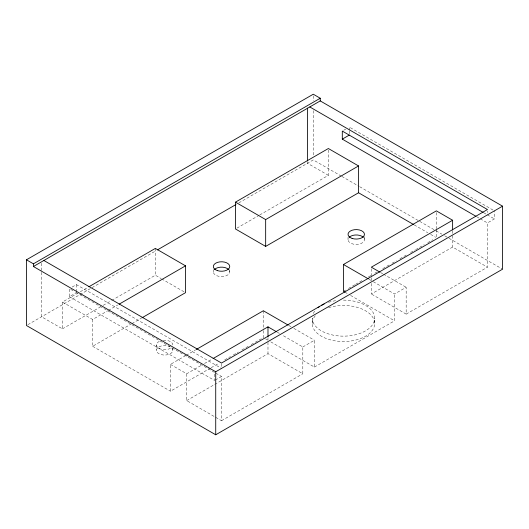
<?xml version="1.0" encoding="UTF-8"?>
<svg xmlns="http://www.w3.org/2000/svg" width="529" height="529" viewBox="0 0 529 529"><rect width="100%" height="100%" fill="white"/><g stroke="black" fill="none" stroke-linecap="round" stroke-linejoin="round"><path stroke-width="0.4" stroke-dasharray="2.65 1.98" d="M72.202 287.029L76.381 284.615L221.532 368.415M343.698 130.279L345.787 129.076M72.989 290.699L69.418 288.636L69.418 296.683L76.381 292.656M41.546 272.316L41.546 316.792L62.448 328.859L62.448 302.046L77.452 293.377M80.315 291.73L88.171 287.194M27.878 324.68L155.923 250.759M238.844 202.885L313.274 159.917L341.126 175.998M62.448 328.859L100.318 306.992M103.181 305.345L111.037 300.809M111.758 300.393L155.347 275.225L160.961 278.472M236.899 228.144L259.051 215.356M259.765 214.939L328.37 175.337L328.37 149.33M62.448 302.046L92.641 319.476L107.645 310.814M108.359 310.397L117.65 305.035M92.641 319.476L92.641 346.29L131.225 324.012M131.939 323.603L141.23 318.24M210.456 368.105L170.444 391.209L170.444 364.395L185.448 355.726M186.162 355.316L195.452 349.953M170.444 364.395L186.697 373.778L201.675 365.136M204.525 363.489L212.367 358.96M211.17 367.695L219.032 363.159M224.752 359.852L230.465 356.553M233.329 354.906L238.328 352.016M241.898 349.953L248.332 346.244M251.189 344.591L258.337 340.464M259.051 340.054L263.336 337.575L263.336 328.635M343.46 291.32L345.609 290.077M348.466 288.431L354.899 284.714M355.614 284.304L362.041 280.588M368.475 276.879L372.046 274.816M374.902 273.162L377.051 271.926M382.765 268.626L389.199 264.91M392.055 263.263L396.34 260.79M399.917 258.727L406.345 255.011M410.636 252.538L414.921 250.058M415.635 249.648L424.212 244.696M427.782 242.632L432.788 239.749M215.263 380.08L221.532 376.463L221.532 420.707L186.697 400.598L186.697 373.778M480.306 218.808L487.454 222.934L494.423 218.913L494.423 210.866M186.697 400.598L267.985 353.67L302.819 373.778L302.819 346.964L282.202 335.062M371.332 283.432L371.332 293.998L452.619 247.069L487.454 267.185L487.454 222.934M302.819 346.964L314.431 340.259L314.431 367.073L270.438 341.674M373.269 281.706L394.555 293.998L406.166 287.293L406.166 314.114L371.332 293.998M221.532 420.707L302.819 373.778M314.431 367.073L394.555 320.819L394.555 293.998M406.166 314.114L487.454 267.185M492.988 210.039L349.272 127.066L349.272 130.279M483.698 212.718L486.554 214.371M487.269 214.781L494.423 218.913M476.728 216.738L479.591 218.391M341.84 176.408L358.986 186.307M359.7 186.717L418.981 220.943M419.695 221.36L435.407 230.432M436.121 230.842L441.841 234.142M444.697 235.789L448.268 237.852M448.982 238.268L502.55 269.195M328.37 175.337L307.468 163.269L307.468 161.616M414.233 224.911L427.796 232.74M430.652 234.387L435.645 237.27M380.576 272.521L382.705 273.751M383.419 274.161L406.166 287.293M369.011 279.252L372.555 281.296M344.882 292.134L347.718 293.774M350.562 295.413L394.555 320.819M288.887 325.507L291.016 326.737M293.853 328.377L314.431 340.259M277.229 332.186L279.358 333.415M161.662 278.876L184.833 292.253M265.465 338.805L267.595 340.035M75.852 292.352L215.098 372.747M215.812 373.157L221.532 376.463M69.418 296.683L214.569 380.483L214.569 372.436M92.641 346.29L170.444 391.209M487.454 211.058L487.454 212.592M452.619 230.816L452.619 234.883M452.619 235.689L452.619 247.069M436.359 212.493L436.359 228.746M436.359 229.56L436.359 237.686M343.46 300.122A31.204 18.012 0 0 1 374.664 318.134L374.664 323.497M371.332 268.805L371.332 276.932M371.332 277.745L371.332 280.185M364.448 236.628L364.448 239.697M349.272 131.086L349.272 135.107M348.022 237.395L348.022 239.697M313.274 95.855L313.274 100.781M313.274 110.64L313.274 155.81M312.262 323.497L312.262 318.134A31.204 18.012 0 0 0 343.46 336.146A31.204 18.012 0 0 0 374.664 318.134M267.985 337.416L267.985 341.476M267.985 342.289L267.985 353.67M263.336 310.761L263.336 327.828M229.745 269.578L229.745 271.873M221.532 363.82L221.532 366.881M213.326 269.578L213.326 271.873M172.844 348.783L172.844 350.317M156.425 344.954L156.425 350.317M155.347 248.412L155.347 275.225M76.381 284.615L76.381 291.856M41.546 263.257L41.546 271.489M328.569 307.666A31.204 18.012 0 0 1 374.148 320.237A31.204 18.012 0 0 1 339.307 341.35A31.204 18.012 0 0 1 315.357 315.674M171.746 347.943A8.213 4.741 0 0 1 165.59 355.025A8.213 4.741 0 0 1 156.769 348.955A8.213 4.741 0 0 1 169.915 346.687M364.17 238.467A8.213 4.741 0 0 1 356.235 244.438A8.213 4.741 0 0 1 348.307 238.467M229.467 270.65A8.213 4.741 0 0 1 221.532 276.614A8.213 4.741 0 0 1 213.604 270.65M313.327 313.472A31.204 18.012 0 0 1 314.867 310.926M328.569 302.304A31.204 18.012 0 0 1 336.966 300.512M170.444 348.3A8.213 4.741 0 0 1 158.118 347.837A8.213 4.741 0 0 1 160.532 340.848M163.21 340.286A8.213 4.741 0 0 1 172.844 344.954"/><path stroke-width="0.79" d="M320.237 100.913L502.55 206.171L502.55 269.195L215.726 434.785L26.45 325.507L26.45 259.805L313.274 94.215L320.237 98.235L320.237 100.913L33.42 266.51L33.42 263.832L320.237 98.235M483.162 212.413L342.303 131.086L342.303 139.134L349.272 135.107M88.885 286.778L155.347 248.412L185.54 265.842L185.54 292.656L141.944 317.823M235.471 202.151L328.37 148.517L358.556 165.947L358.556 192.768L265.664 246.402L235.471 228.971L235.471 202.151L265.664 219.581L358.556 165.947M157.351 249.933L235.98 204.538M119.078 304.208L185.54 265.842M196.166 349.543L263.336 310.761L288.173 325.097M344.882 292.134L343.46 291.32L343.46 264.5L436.359 210.866L452.619 220.249L452.619 230.003M213.081 358.55L267.985 326.849L276.515 331.776M452.619 220.249L371.332 267.185L379.862 272.104M33.42 266.51L215.726 371.768L502.55 206.171M309.789 106.951L487.454 209.524L221.532 363.053L43.867 260.48M342.303 139.134L476.014 216.328M358.556 192.768L413.519 224.494M343.46 264.5L368.303 278.843M26.45 259.805L33.42 263.832M307.468 108.081L307.468 160.796M267.985 326.849L267.985 336.603M265.664 219.581L265.664 246.402M215.726 371.768L215.726 434.785M349.127 237.323A8.213 4.741 0 0 1 363.35 237.323M214.424 269.506A8.213 4.741 0 0 1 228.647 269.506M318.094 307.647A31.204 18.012 0 0 1 319.344 306.701M321.401 305.398A31.204 18.012 0 0 1 324.105 304.003M352.129 238.434A8.213 4.741 0 0 0 364.448 234.334A8.213 4.741 0 0 0 352.129 230.227A8.213 4.741 0 0 0 352.129 238.434M217.432 270.617A8.213 4.741 0 0 0 229.745 266.51A8.213 4.741 0 0 0 217.432 262.404A8.213 4.741 0 0 0 217.432 270.617"/></g></svg>
